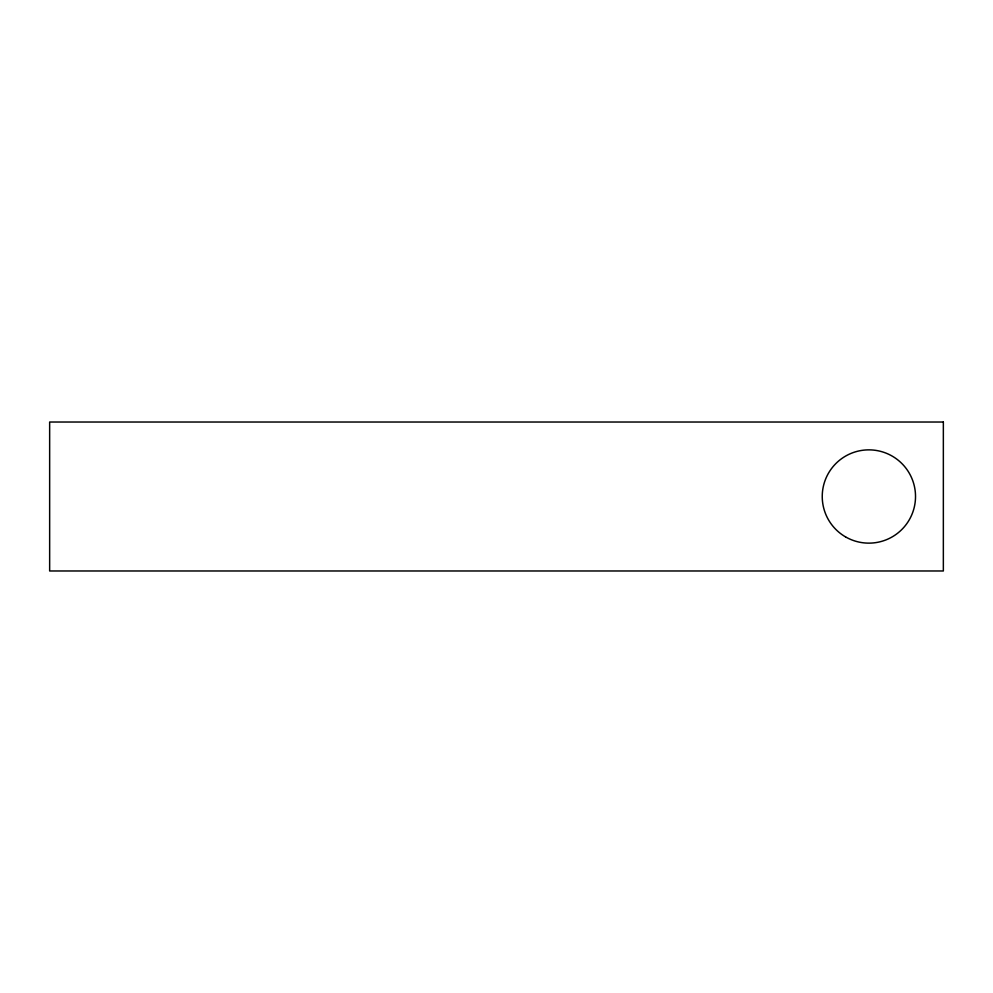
<?xml version="1.0" encoding="UTF-8"?>
<svg xmlns="http://www.w3.org/2000/svg" width="993" height="993" viewBox="0 0 993 993"><rect width="100%" height="100%" fill="white"/><g stroke="black" fill="none" stroke-linecap="round" stroke-linejoin="round"><path stroke-width="1.49" d="M943.35 422.025L49.65 422.025L49.65 570.975L943.35 570.975L943.35 422.025M845.552 536.89A46.646 46.646 0 0 0 915.521 496.5A46.646 46.646 0 0 0 845.552 456.11A46.646 46.646 0 0 0 845.552 536.89"/></g></svg>
